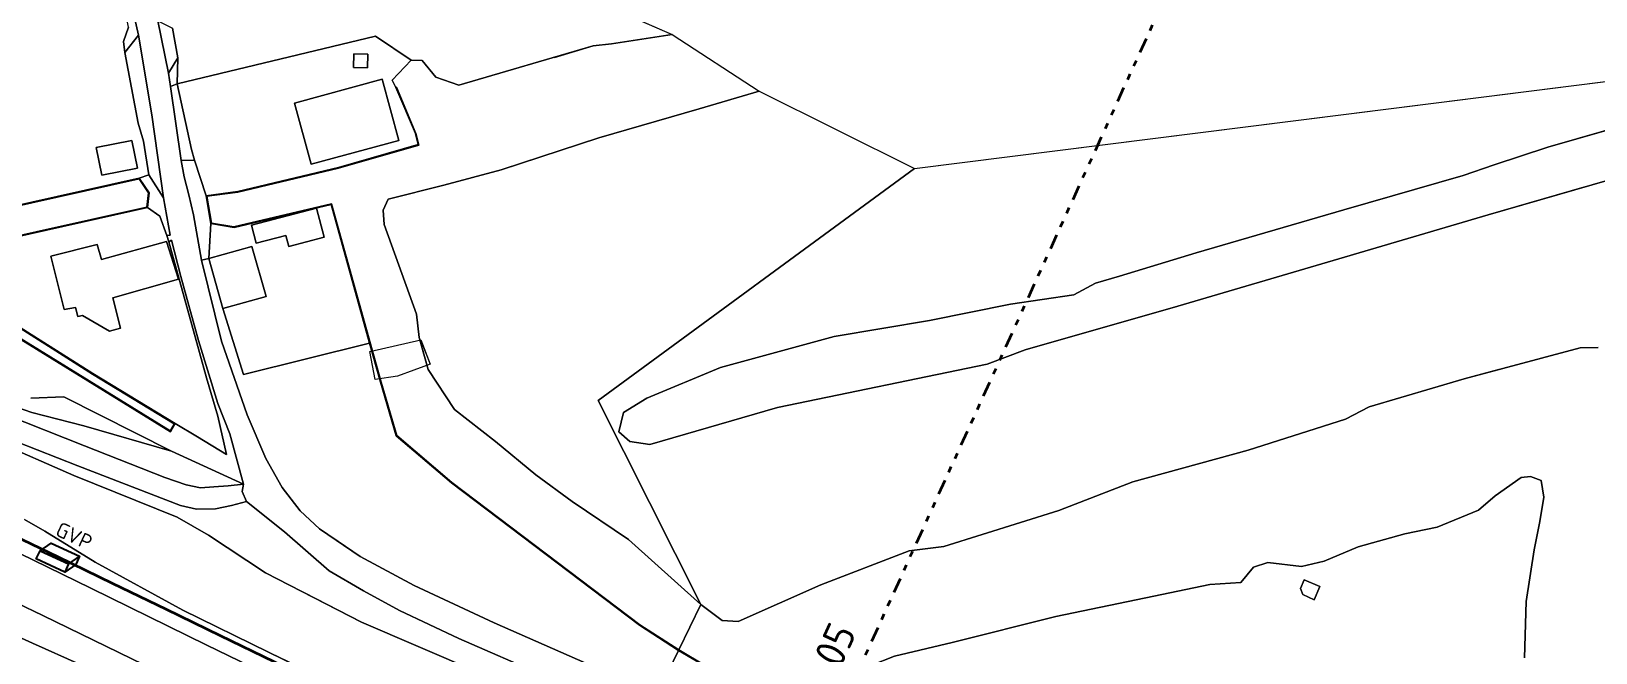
# Model space of a CAD drawing. Header units: metres. Extents: x 112942 to 118371, y 496117 to 499046.
# Drawn here: x 113506.1 to 113767.1, y 498535.3 to 498639 of the extents above; entities that cross this region are included whole.
import ezdxf
from ezdxf.enums import TextEntityAlignment as Align

# ---------------------------------------------------------------- set-up
doc = ezdxf.new("R2010")
doc.units = ezdxf.units.M
doc.linetypes.add('AL-TEKENBLADGRENS', pattern=[11.5, 2.5, -1.5, 1, -1.5, 1, -1.5, 2.5])
for name, color, linetype, lineweight in [('B-WE-OG-TOPOKAART-G', 7, 'Continuous', 18), ('N-WE-KL-DATA-T18', 1, 'Continuous', 18), ('N-WE-KL-DATA-T25', 7, 'Continuous', 25), ('N-WE-KL-DATA_GLASVEZEL-G', 90, 'KL-GLASVEZEL-N', 35), ('N-WE-KL-DATA_GLASVEZEL_KAST_PUTKAST-S', 90, 'Continuous', 25), ('X-XX-AL-TEKENBLADGRENS-G', 7, 'AL-TEKENBLADGRENS', 35), ('X-XX-AL-TEKENBLADGRENS-T50', 130, 'Continuous', 50)]:
    doc.layers.add(name, color=color, linetype=linetype, lineweight=lineweight)
doc.styles.add('NLCS-ISO', font='NLCS-ISO.ttf')
doc.styles.add('NLCS-ISO-T50', font='NLCS-ISO.ttf', dxfattribs={"height": 5})
doc.linetypes.add('KL-GLASVEZEL-N', pattern='A,4,-1,[101,NLCS.SHX,S=0.5,R=0,X=0,Y=0],-1,4,-1,["G",Standard,S=1,R=0,X=-0.25,Y=-0.5],-1.5', length=12.5)

# ---------------------------------------------------------------- blocks, each defined once
blk = doc.blocks.new('SKL-DATA_GLASVEZEL_GLASVEZELKABELPUT_RECHTHOEKIG')
at = {"color": 0, "linetype": 'ByBlock'}
for points in [[(-3.2, -0.97), (-2.07, 0.97), (3.18, 0.97), (2.05, -0.97)], [(3.18, 0.97), (3.18, -0.53), (2.05, -2.47)], [(-3.2, -0.97), (2.05, -0.97), (2.05, -2.47), (-3.2, -2.47), (-3.2, -0.97)]]:
    blk.add_lwpolyline(points, dxfattribs=at)
at = {"layer": 'N-WE-KL-DATA-T18', "linetype": 'ByBlock', "style": 'NLCS-ISO', "flags": 1}
for tag, p in [('OMSCHRIJVING_LEGENDA', (-0.01, -8.43)), ('LOCATIE', (-0.01, -12.22)), ('TYPE_HANDHOLE', (-0.01, -16)), ('TYPE_GCO', (-0.01, -19.78)), ('BPS-CODERING', (-0.01, -23.57)), ('POSITIE_X', (-0.01, -27.35)), ('POSITIE_Y', (-0.01, -31.14)), ('OVERIGE_OPMERKING(EN)_1', (-0.01, -34.92)), ('OVERIGE_OPMERKING(EN)_2', (-0.01, -38.71))]:
    blk.add_attdef(tag, p, '', height=1.8, dxfattribs=at)
at = {"layer": 'N-WE-KL-DATA-T25', "linetype": 'ByBlock', "style": 'NLCS-ISO'}
blk.add_attdef('TYPE_SYMBOOL', text='', height=2.5, dxfattribs=at).set_placement((15.9, -0.24), align=Align.MIDDLE_CENTER)

msp = doc.modelspace()

# ---------------------------------------------------------------- linework, layer by layer
at = {"layer": 'B-WE-OG-TOPOKAART-G'}
for points, elevation in [([(113559.952, 498635.238), (113562.282, 498635.18), (113562.224, 498632.899), (113559.895, 498632.957), (113559.952, 498635.238)], -0.135), ([(113559.895, 498632.957), (113562.224, 498632.899), (113562.282, 498635.18), (113559.952, 498635.238), (113559.895, 498632.957)], -0.135), ([(113550.066, 498626.993), (113564.685, 498630.976), (113567.466, 498620.767), (113552.848, 498616.783), (113550.066, 498626.993)], -0.314), ([(113550.066, 498626.993), (113552.848, 498616.783), (113567.466, 498620.767), (113564.685, 498630.976), (113550.066, 498626.993)], -0.314), ([(113516.974, 498619.579), (113522.897, 498620.766), (113523.825, 498616.137), (113517.902, 498614.95), (113516.974, 498619.579)], -0.25), ([(113516.974, 498619.579), (113517.902, 498614.95), (113523.825, 498616.137), (113522.897, 498620.766), (113516.974, 498619.579)], -0.25), ([(113542.855, 498606.593), (113553.69, 498609.443), (113554.966, 498604.591), (113549.071, 498603.04), (113548.584, 498604.892), (113543.644, 498603.592), (113542.855, 498606.593)], -0.357), ([(113542.855, 498606.593), (113543.644, 498603.592), (113548.584, 498604.892), (113549.071, 498603.04), (113554.966, 498604.591), (113553.69, 498609.443), (113542.855, 498606.593)], -0.357), ([(113511.591, 498592.542), (113509.398, 498601.474), (113517.108, 498603.401), (113517.852, 498600.875), (113528.707, 498603.886), (113530.702, 498597.606), (113519.744, 498594.519), (113520.991, 498589.412), (113519.187, 498588.955), (113514.673, 498591.532), (113513.92, 498591.367), (113513.488, 498592.903), (113511.591, 498592.542)], -0.256), ([(113528.707, 498603.886), (113517.852, 498600.875), (113517.108, 498603.401), (113509.398, 498601.474), (113511.591, 498592.542), (113513.488, 498592.903), (113513.92, 498591.367), (113514.673, 498591.532), (113519.187, 498588.955), (113520.991, 498589.412), (113519.744, 498594.519), (113530.702, 498597.606), (113528.707, 498603.886)], -0.256), ([(113538.108, 498592.712), (113535.754, 498601.045), (113542.938, 498603.075), (113545.293, 498594.742), (113538.108, 498592.712)], -0.256)]:
    msp.add_lwpolyline(points, close=True, dxfattribs=dict(at, elevation=elevation))
for points in [[(113523.991, 498638.318, -0.372), (113521.741, 498635.444, -0.282), (113521.508, 498637.271, -0.282), (113522.343, 498639.669, -0.349), (113521.219, 498645.179, -0.311), (113518.641, 498654.475, -0.426), (113519.118, 498654.599, -0.481), (113522.273, 498645.987, -0.377), (113523.991, 498638.318, -0.372)], [(113539.28, 498571.809, -0.397), (113537.264, 498576.849, -0.444), (113534.014, 498587.391, -0.262), (113531.092, 498598.056, -0.135), (113529.51, 498604.135, -0.123), (113529.064, 498603.837, -0.149), (113528.731, 498604.883, -0.123), (113529.291, 498604.929, -0.126), (113528.208, 498611.195, -0.132), (113526.25, 498625.007, -0.323), (113523.991, 498638.318, -0.372), (113522.273, 498645.987, -0.377)], [(113596.096, 498645.877, -0.698), (113613.051, 498638.447, -0.781), (113602.913, 498636.875, -0.744), (113599.883, 498636.522, -0.663), (113577.47, 498629.955, -0.663), (113573.614, 498631.315, -0.663), (113571.313, 498634.083, -0.663), (113569.514, 498634.145, -0.663), (113563.53, 498638.131, -0.501), (113530.455, 498630.222, -0.25), (113530.602, 498634.532, -0.265), (113529.712, 498639.519, -0.343)], [(113522.343, 498639.669, -0.349), (113521.508, 498637.271, -0.282), (113521.741, 498635.444, -0.282), (113523.975, 498623.66, -0.302), (113524.836, 498620.616, -0.297), (113525.749, 498614.998, -0.297), (113524.147, 498614.477, -0.496), (113492.486, 498607.413, -0.507), (113488.781, 498608.863, -0.536), (113485.374, 498611.231, -0.522), (113477.464, 498620.947, -0.461), (113474.36, 498625.213, -0.461), (113474.184, 498625.411, -0.461), (113479.748, 498628.222, -0.435), (113479.818, 498632.474, -0.53), (113474.517, 498643.357, -0.53)], [(113598.214, 498644.949, -0.708), (113613.051, 498638.447, -0.781), (113602.913, 498636.875, -0.744), (113599.883, 498636.522, -0.663), (113593.399, 498634.622, -0.663)], [(113415.251, 498641.149, 1.101), (113420.788, 498632.731, 1.08), (113426.673, 498624.414, 1.041), (113433.767, 498616.099, 1.119), (113440.695, 498608.424, 1.112), (113448.608, 498600.976, 1.129), (113456.405, 498594.959, 1.126), (113464.36, 498588.904, 1.186), (113472.674, 498583.672, 1.114), (113481.442, 498579.041, 1.023), (113491.029, 498574.344, 0.922), (113500.016, 498570.658, 0.752), (113513.255, 498564.831, 0.365), (113530.476, 498557.889, -0.16)], [(113527.218, 498640.7, -0.377), (113529.02, 498631.966, -0.334), (113529.338, 498629.778, -0.326), (113531.135, 498617.408, -0.282), (113531.65, 498614.697, -0.285), (113532.425, 498611.683, -0.175), (113533.187, 498608.324, -0.219), (113534.549, 498600.758, -0.23), (113537.852, 498587.257, -0.34), (113542.165, 498574.966, -0.447), (113545.262, 498567.683, -0.34), (113548.01, 498562.846, -0.263), (113550.979, 498558.935, -0.14), (113554.198, 498555.954, -0.073), (113561.02, 498551.352, -0.027), (113569.995, 498546.47, 0.047), (113583.37, 498540.288, 0.02), (113597.256, 498534.154, 0.057)], [(113529.02, 498631.966, -0.334), (113527.218, 498640.7, -0.377), (113529.712, 498639.519, -0.343), (113530.602, 498634.532, -0.265), (113529.02, 498631.966, -0.334)], [(113390.727, 498639.575, 6.433), (113396.051, 498629.823, 6.553), (113402.409, 498619.798, 6.679), (113410.027, 498609.422, 6.733), (113421.353, 498596.347, 6.799), (113430.087, 498587.789, 6.831), (113441.366, 498578.21, 6.816), (113453.049, 498570.015, 6.863), (113466.232, 498562.32, 6.823), (113486.027, 498552.073, 6.873), (113508.033, 498541.502, 6.85), (113539.708, 498526.1, 6.834), (113561.814, 498514.994, 6.824), (113560.788, 498512.569, 6.872), (113538.114, 498522.62, 6.859), (113506.321, 498536.875, 6.86), (113483.984, 498546.972, 6.809), (113450.459, 498562.031, 6.821), (113407.192, 498581.486, 6.916), (113386.813, 498590.549, 7.018), (113364.243, 498600.941, 7.163)], [(113695.218, 498463.039, 6.608), (113681.896, 498469.017, 6.595), (113660.164, 498478.739, 6.6), (113638.129, 498488.749, 6.618), (113616.036, 498498.759, 6.59), (113594.329, 498508.658, 6.606), (113574.407, 498517.733, 6.592), (113562.4, 498523.488, 6.575), (113535.413, 498536.554, 6.625), (113516.045, 498546.041, 6.643), (113496.972, 498555.337, 6.619), (113483.601, 498561.898, 6.576), (113475.521, 498566.192, 6.49), (113468.399, 498570.259, 6.459), (113456.685, 498577.522, 6.387), (113447.612, 498583.593, 6.428), (113437.92, 498591.481, 6.42), (113430.908, 498597.979, 6.385), (113423.855, 498605.209, 6.363), (113418.577, 498611.326, 6.329), (113413.218, 498618.205, 6.29), (113408.891, 498624.27, 6.224), (113403.788, 498632.269, 6.148), (113399.306, 498640.251, 6.054)], [(113525.749, 498614.998, -0.297), (113524.836, 498620.616, -0.297), (113523.975, 498623.66, -0.302), (113521.741, 498635.444, -0.282), (113523.991, 498638.318, -0.372), (113526.25, 498625.007, -0.323), (113528.208, 498611.195, -0.132), (113525.749, 498614.998, -0.297)], [(113563.53, 498638.131, -0.501), (113569.514, 498634.145, -0.663), (113566.321, 498630.83, -0.579), (113566.962, 498629.608, -0.501), (113570.209, 498621.893, -0.501), (113570.67, 498620.056, -0.501), (113557.353, 498616.254, -0.516), (113540.571, 498612.223, -0.435), (113535.324, 498611.518, -0.282), (113533.342, 498617.46, -0.224), (113532.835, 498619.273, -0.224), (113530.455, 498630.222, -0.25), (113563.53, 498638.131, -0.501)], [(113614.172, 498535.731, -1.1), (113607.652, 498539.943, -0.934), (113576.266, 498563.678, -0.934), (113567.095, 498571.533, -0.934), (113564.479, 498580.437, -0.934), (113556.238, 498610.183, -0.934), (113539.947, 498606.329, -0.934), (113536.181, 498606.961, -0.934), (113535.44, 498611.433, -0.934), (113540.589, 498612.125, -0.934), (113557.378, 498616.157, -0.934), (113570.79, 498619.986, -0.934), (113570.304, 498621.925, -0.934), (113567.054, 498629.647, -0.934), (113566.962, 498629.608, -0.501), (113566.321, 498630.83, -0.579), (113569.514, 498634.145, -0.663), (113571.313, 498634.083, -0.663), (113573.614, 498631.315, -0.663), (113577.47, 498629.955, -0.663), (113599.883, 498636.522, -0.663), (113602.913, 498636.875, -0.744), (113613.051, 498638.447, -0.781), (113627.573, 498628.988, -0.744), (113617.563, 498626.054, -0.744), (113600.823, 498621.214, -0.729), (113584.51, 498615.856, -0.689), (113574.94, 498613.304, -0.461), (113565.673, 498610.956, -0.395), (113564.854, 498609.124, -0.395), (113565.016, 498606.757, -0.395), (113570.409, 498591.772, -0.484), (113570.843, 498587.874, -0.47), (113572.349, 498582.525, -0.608), (113576.758, 498575.882, -0.651), (113583.596, 498570.531, -0.703), (113590.277, 498564.962, -0.75), (113596.384, 498560.519, -0.677), (113605.741, 498554.184, -0.721), (113617.822, 498543.301, -0.749), (113614.172, 498535.731, -1.1)], [(113593.399, 498634.622, -0.663), (113599.883, 498636.522, -0.663), (113602.913, 498636.875, -0.744), (113613.051, 498638.447, -0.781), (113627.573, 498628.988, -0.744), (113617.563, 498626.054, -0.744), (113600.823, 498621.214, -0.729), (113584.673, 498615.91, -0.689)], [(113529.338, 498629.778, -0.326), (113529.02, 498631.966, -0.334), (113530.602, 498634.532, -0.265), (113530.455, 498630.222, -0.25), (113529.338, 498629.778, -0.326)], [(113531.135, 498617.408, -0.282), (113529.338, 498629.778, -0.326), (113530.455, 498630.222, -0.25), (113532.835, 498619.273, -0.224), (113533.342, 498617.46, -0.224), (113531.135, 498617.408, -0.282)], [(113617.822, 498543.301, -0.749), (113600.691, 498577.358, -0.893), (113653.475, 498616.06, -0.839), (113777.563, 498631.72, -1.044)], [(113617.822, 498543.301, -0.749), (113600.691, 498577.358, -0.893), (113653.475, 498616.06, -0.839), (113773.645, 498631.225, -1.038)], [(113614.121, 498535.645, -0.778), (113607.594, 498539.862, -0.631), (113576.204, 498563.6, -0.683), (113567.007, 498571.476, -0.588), (113564.383, 498580.409, -0.582), (113562.577, 498586.93, -0.573), (113556.167, 498610.064, -0.539), (113539.95, 498606.227, -0.372), (113536.094, 498606.874, -0.282), (113535.324, 498611.518, -0.282), (113540.571, 498612.223, -0.435), (113557.353, 498616.254, -0.516), (113570.67, 498620.056, -0.501), (113570.209, 498621.893, -0.501), (113566.962, 498629.608, -0.501), (113567.054, 498629.647, -0.934), (113570.304, 498621.925, -0.934), (113570.79, 498619.986, -0.934), (113557.378, 498616.157, -0.934), (113540.589, 498612.125, -0.934), (113535.44, 498611.433, -0.934), (113536.181, 498606.961, -0.934), (113539.947, 498606.329, -0.934), (113556.238, 498610.183, -0.934), (113564.479, 498580.437, -0.934), (113567.095, 498571.533, -0.934), (113576.266, 498563.678, -0.934), (113607.652, 498539.943, -0.934), (113614.172, 498535.731, -1.1), (113614.121, 498535.645, -0.778)], [(113617.822, 498543.301, -0.749), (113605.741, 498554.184, -0.721), (113596.384, 498560.519, -0.677), (113590.277, 498564.962, -0.75), (113583.596, 498570.531, -0.703), (113576.758, 498575.882, -0.651), (113572.349, 498582.525, -0.608), (113570.843, 498587.874, -0.47), (113570.409, 498591.772, -0.484), (113565.016, 498606.757, -0.395), (113564.854, 498609.124, -0.395), (113565.673, 498610.956, -0.395), (113574.94, 498613.304, -0.461), (113584.51, 498615.856, -0.689), (113600.823, 498621.214, -0.729), (113617.563, 498626.054, -0.744), (113627.573, 498628.988, -0.744), (113653.475, 498616.06, -0.839), (113600.691, 498577.358, -0.893), (113617.822, 498543.301, -0.749)], [(113584.673, 498615.91, -0.689), (113600.823, 498621.214, -0.729), (113617.563, 498626.054, -0.744), (113627.573, 498628.988, -0.744), (113653.475, 498616.06, -0.839), (113600.691, 498577.358, -0.893), (113617.822, 498543.301, -0.749)], [(113773.251, 498623.682, -1.052), (113759.122, 498619.641, -1.041), (113750.147, 498616.689, -1.047), (113744.968, 498614.895, -1.078), (113725.065, 498609.152, -1.101), (113700.432, 498602.004, -1.101), (113687.673, 498598.119, -1.142), (113683.634, 498596.967, -1.185), (113680.048, 498595.007, -1.185), (113669.483, 498593.457, -1.191), (113655.945, 498590.728, -1.197), (113640.056, 498588.069, -1.136), (113621.13, 498582.845, -1.047), (113608.799, 498577.763, -1.047), (113604.898, 498575.351, -1.047), (113604.145, 498572.15, -1.047), (113605.961, 498570.512, -1.047), (113609.296, 498570.047, -1.047), (113630.586, 498576.179, -1.075), (113665.561, 498583.431, -1.087), (113671.921, 498585.804, -1.07), (113697.412, 498593.125, -1.073), (113723.297, 498600.703, -1.041), (113749.179, 498608.336, -1.018), (113775.192, 498615.842, -1.041)], [(113775.192, 498615.842, -1.041), (113749.179, 498608.336, -1.018), (113723.297, 498600.703, -1.041), (113697.412, 498593.125, -1.073), (113671.921, 498585.804, -1.07), (113665.561, 498583.431, -1.087), (113630.586, 498576.179, -1.075), (113609.296, 498570.047, -1.047), (113605.961, 498570.512, -1.047), (113604.145, 498572.15, -1.047), (113604.898, 498575.351, -1.047), (113608.799, 498577.763, -1.047), (113621.13, 498582.845, -1.047), (113640.056, 498588.069, -1.136), (113655.945, 498590.728, -1.197), (113669.483, 498593.457, -1.191), (113680.048, 498595.007, -1.185), (113683.634, 498596.967, -1.185), (113687.673, 498598.119, -1.142), (113700.432, 498602.004, -1.101), (113725.065, 498609.152, -1.101), (113744.968, 498614.895, -1.078), (113750.147, 498616.689, -1.047), (113759.122, 498619.641, -1.041), (113773.251, 498623.682, -1.052)], [(113769.646, 498622.651, -1.049), (113759.122, 498619.641, -1.041), (113750.147, 498616.689, -1.047), (113744.968, 498614.895, -1.078), (113725.065, 498609.152, -1.101), (113700.432, 498602.004, -1.101), (113687.673, 498598.119, -1.142), (113683.634, 498596.967, -1.185), (113680.048, 498595.007, -1.185), (113669.483, 498593.457, -1.191), (113655.945, 498590.728, -1.197), (113640.056, 498588.069, -1.136), (113621.13, 498582.845, -1.047), (113608.799, 498577.763, -1.047), (113604.898, 498575.351, -1.047), (113604.145, 498572.15, -1.047), (113605.961, 498570.512, -1.047), (113609.296, 498570.047, -1.047), (113630.586, 498576.179, -1.075), (113665.561, 498583.431, -1.087), (113671.921, 498585.804, -1.07), (113697.412, 498593.125, -1.073), (113723.297, 498600.703, -1.041), (113749.179, 498608.336, -1.018), (113765.115, 498612.934, -1.032)], [(113765.115, 498612.934, -1.032), (113749.179, 498608.336, -1.018), (113723.297, 498600.703, -1.041), (113697.412, 498593.125, -1.073), (113671.921, 498585.804, -1.07), (113665.561, 498583.431, -1.087), (113630.586, 498576.179, -1.075), (113609.296, 498570.047, -1.047), (113605.961, 498570.512, -1.047), (113604.145, 498572.15, -1.047), (113604.898, 498575.351, -1.047), (113608.799, 498577.763, -1.047), (113621.13, 498582.845, -1.047), (113640.056, 498588.069, -1.136), (113655.945, 498590.728, -1.197), (113669.483, 498593.457, -1.191), (113680.048, 498595.007, -1.185), (113683.634, 498596.967, -1.185), (113687.673, 498598.119, -1.142), (113700.432, 498602.004, -1.101), (113725.065, 498609.152, -1.101), (113744.968, 498614.895, -1.078), (113750.147, 498616.689, -1.047), (113759.122, 498619.641, -1.041), (113769.646, 498622.651, -1.049)], [(113535.324, 498611.518, -0.282), (113536.094, 498606.874, -0.282), (113535.754, 498601.045, -0.256), (113534.549, 498600.758, -0.23), (113533.187, 498608.324, -0.219), (113532.425, 498611.683, -0.175), (113531.65, 498614.697, -0.285), (113531.135, 498617.408, -0.282), (113533.342, 498617.46, -0.224), (113535.324, 498611.518, -0.282)], [(113497.672, 498603.432, -0.882), (113525.419, 498609.652, -0.882), (113525.67, 498612.016, -0.882), (113524.102, 498614.365, -0.882), (113492.478, 498607.309, -0.882)], [(113492.478, 498607.309, -0.882), (113524.102, 498614.365, -0.882), (113525.67, 498612.016, -0.882), (113525.419, 498609.652, -0.882), (113497.672, 498603.432, -0.882)], [(113492.486, 498607.413, -0.507), (113524.147, 498614.477, -0.496), (113525.774, 498612.042, -0.496), (113525.511, 498609.57, -0.496), (113497.726, 498603.342, -0.565)], [(113525.749, 498614.998, -0.297), (113528.208, 498611.195, -0.132), (113529.291, 498604.929, -0.126), (113528.731, 498604.883, -0.123), (113527.597, 498608.127, -0.262), (113525.511, 498609.57, -0.496), (113525.774, 498612.042, -0.496), (113524.147, 498614.477, -0.496), (113525.749, 498614.998, -0.297)], [(113528.731, 498604.883, -0.123), (113529.064, 498603.837, -0.149), (113534.188, 498585.379, -0.51), (113535.377, 498581.137, -0.533), (113537.265, 498574.742, -0.453), (113538.709, 498568.354, -0.311), (113533.868, 498571.279, -0.557), (113530.122, 498573.515, -0.565), (113516.378, 498581.855, -0.565), (113500, 498592.208, -0.565), (113496.328, 498597.422, -0.565), (113495.818, 498601.133, -0.565), (113497.726, 498603.342, -0.565), (113525.511, 498609.57, -0.496), (113527.597, 498608.127, -0.262), (113528.731, 498604.883, -0.123)], [(113556.167, 498610.064, -0.539), (113562.577, 498586.93, -0.573), (113541.538, 498581.715, -0.406), (113538.108, 498592.712, -0.256), (113545.293, 498594.742, -0.256), (113542.938, 498603.075, -0.256), (113535.754, 498601.045, -0.256), (113536.094, 498606.874, -0.282), (113539.95, 498606.227, -0.372), (113556.167, 498610.064, -0.539)], [(113498.364, 498591.225, -0.602), (113529.353, 498572.159, -0.608), (113530.122, 498573.515, -0.565), (113533.868, 498571.279, -0.557), (113538.709, 498568.354, -0.311), (113537.265, 498574.742, -0.453), (113535.377, 498581.137, -0.533), (113534.188, 498585.379, -0.51), (113529.064, 498603.837, -0.149), (113529.51, 498604.135, -0.123), (113531.092, 498598.056, -0.135), (113534.014, 498587.391, -0.262), (113537.264, 498576.849, -0.444), (113539.28, 498571.809, -0.397), (113541.536, 498563.422, -0.209), (113529.508, 498568.915, -0.471), (113511.56, 498577.98, -0.449), (113506.064, 498577.755, -0.24)], [(113364.243, 498600.941, 7.163), (113386.813, 498590.549, 7.018), (113407.192, 498581.486, 6.916), (113450.459, 498562.031, 6.821), (113483.984, 498546.972, 6.809), (113506.321, 498536.875, 6.86), (113538.114, 498522.62, 6.859), (113560.788, 498512.569, 6.872)], [(113610.532, 498528.294, 0.126), (113597.256, 498534.154, 0.057), (113583.37, 498540.288, 0.02), (113569.995, 498546.47, 0.047), (113561.02, 498551.352, -0.027), (113554.198, 498555.954, -0.073), (113550.979, 498558.935, -0.14), (113548.01, 498562.846, -0.263), (113545.262, 498567.683, -0.34), (113542.165, 498574.966, -0.447), (113537.852, 498587.257, -0.34), (113534.549, 498600.758, -0.23), (113535.754, 498601.045, -0.256), (113538.108, 498592.712, -0.256), (113541.538, 498581.715, -0.406), (113562.577, 498586.93, -0.573), (113564.383, 498580.409, -0.582), (113567.007, 498571.476, -0.588), (113576.204, 498563.6, -0.683), (113607.594, 498539.862, -0.631), (113614.121, 498535.645, -0.778), (113610.532, 498528.294, 0.126)], [(113500, 498592.208, -0.565), (113516.378, 498581.855, -0.565), (113530.122, 498573.515, -0.565), (113529.353, 498572.159, -0.608), (113498.364, 498591.225, -0.602)], [(113498.421, 498591.308, -0.882), (113529.317, 498572.299, -0.882), (113529.987, 498573.479, -0.882), (113516.326, 498581.77, -0.882), (113499.93, 498592.134, -0.882)], [(113499.93, 498592.134, -0.882), (113516.326, 498581.77, -0.882), (113529.987, 498573.479, -0.882), (113529.317, 498572.299, -0.882), (113498.421, 498591.308, -0.882)], [(113562.632, 498585.56, -0.56), (113571.096, 498587.485, -0.5), (113572.67, 498583.432, -0.5), (113567.241, 498581.437, -0.477), (113563.524, 498580.858, -0.527), (113562.632, 498585.56, -0.56)], [(113571.243, 498587.108, -0.5), (113572.67, 498583.432, -0.5), (113568.879, 498582.039, -0.484)], [(113617.822, 498543.301, -0.749), (113605.741, 498554.184, -0.721), (113596.384, 498560.519, -0.677), (113590.277, 498564.962, -0.75), (113583.596, 498570.531, -0.703), (113576.758, 498575.882, -0.651), (113572.349, 498582.525, -0.608), (113571.128, 498586.862, -0.496)], [(113571.128, 498586.862, -0.496), (113572.349, 498582.525, -0.608), (113576.758, 498575.882, -0.651), (113583.596, 498570.531, -0.703), (113590.277, 498564.962, -0.75), (113596.384, 498560.519, -0.677), (113605.741, 498554.184, -0.721), (113617.822, 498543.301, -0.749), (113614.172, 498535.731, -1.1)], [(113618.724, 498533.046, -1.1), (113614.172, 498535.731, -1.1), (113617.822, 498543.301, -0.749), (113621.4, 498540.643, -0.778), (113624.047, 498540.502, -0.778), (113637.823, 498546.629, -0.787), (113652.586, 498552.263, -0.764), (113658.365, 498552.976, -0.807), (113677.526, 498559.034, -0.792), (113689.9, 498563.769, -0.792), (113709.127, 498569.091, -0.778), (113725.38, 498574.273, -0.769), (113729.321, 498576.322, -0.766), (113745.176, 498580.968, -0.766), (113764.521, 498586.161, -0.836), (113767.536, 498586.206, -0.81)], [(113767.536, 498586.206, -0.81), (113764.521, 498586.161, -0.836), (113745.176, 498580.968, -0.766), (113729.321, 498576.322, -0.766), (113725.38, 498574.273, -0.769), (113709.127, 498569.091, -0.778), (113689.9, 498563.769, -0.792), (113677.526, 498559.034, -0.792), (113658.365, 498552.976, -0.807), (113652.586, 498552.263, -0.764), (113637.823, 498546.629, -0.787), (113624.047, 498540.502, -0.778), (113621.4, 498540.643, -0.778), (113617.822, 498543.301, -0.749)], [(113709.164, 498492.947, -1.1), (113687.249, 498502.468, -1.1), (113664.655, 498512.317, -1.1), (113647.81, 498519.887, -1.1), (113625.961, 498529.543, -1.1), (113618.724, 498533.046, -1.1), (113614.172, 498535.731, -1.1), (113617.822, 498543.301, -0.749), (113621.4, 498540.643, -0.778), (113624.047, 498540.502, -0.778), (113637.823, 498546.629, -0.787), (113652.586, 498552.263, -0.764), (113658.365, 498552.976, -0.807), (113677.526, 498559.034, -0.792), (113689.9, 498563.769, -0.792), (113709.127, 498569.091, -0.778), (113725.38, 498574.273, -0.769), (113729.321, 498576.322, -0.766), (113745.176, 498580.968, -0.766), (113750.929, 498582.512, -0.787)], [(113750.929, 498582.512, -0.787), (113745.176, 498580.968, -0.766), (113729.321, 498576.322, -0.766), (113725.38, 498574.273, -0.769), (113709.127, 498569.091, -0.778), (113689.9, 498563.769, -0.792), (113677.526, 498559.034, -0.792), (113658.365, 498552.976, -0.807), (113652.586, 498552.263, -0.764), (113637.823, 498546.629, -0.787), (113624.047, 498540.502, -0.778), (113621.4, 498540.643, -0.778), (113617.822, 498543.301, -0.749)], [(113506.064, 498577.755, -0.24), (113511.56, 498577.98, -0.449), (113529.508, 498568.915, -0.471), (113514.9, 498573.159, 0.099), (113506.213, 498575.364, 0.375), (113502.395, 498576.675, 0.462)], [(113502.395, 498576.675, 0.462), (113506.213, 498575.364, 0.375), (113514.9, 498573.159, 0.099), (113529.508, 498568.915, -0.471), (113541.536, 498563.422, -0.209), (113538.984, 498563.145, -0.243), (113536.57, 498562.97, -0.455), (113534.384, 498562.775, -0.407), (113531.946, 498563.268, -0.372), (113528.397, 498564.521, -0.327), (113515.029, 498569.78, 0.133), (113501.829, 498575.028, 0.606)], [(113565.827, 498575.494, -0.585), (113567.007, 498571.476, -0.588), (113576.204, 498563.6, -0.683), (113607.594, 498539.862, -0.631), (113614.121, 498535.645, -0.778), (113610.532, 498528.294, 0.126)], [(113614.121, 498535.645, -0.778), (113607.594, 498539.862, -0.631), (113576.204, 498563.6, -0.683), (113567.007, 498571.476, -0.588), (113565.827, 498575.494, -0.585)], [(113565.891, 498575.631, -0.934), (113567.095, 498571.533, -0.934), (113576.266, 498563.678, -0.934), (113607.652, 498539.943, -0.934), (113614.172, 498535.731, -1.1), (113614.121, 498535.645, -0.778)], [(113614.172, 498535.731, -1.1), (113607.652, 498539.943, -0.934), (113576.266, 498563.678, -0.934), (113567.095, 498571.533, -0.934), (113565.891, 498575.631, -0.934)], [(113501.829, 498575.028, 0.606), (113515.029, 498569.78, 0.133), (113528.397, 498564.521, -0.327), (113531.946, 498563.268, -0.372), (113534.384, 498562.775, -0.407), (113536.57, 498562.97, -0.455), (113538.984, 498563.145, -0.243), (113541.536, 498563.422, -0.209), (113541.293, 498562.163, -0.208), (113542.028, 498560.499, -0.156), (113539.553, 498559.867, -0.423), (113536.877, 498559.262, -0.383), (113533.7, 498559.218, -0.368), (113531.05, 498559.826, -0.349), (113513.919, 498566.461, 0.218), (113500.296, 498571.818, 0.703)], [(113500.296, 498571.818, 0.703), (113513.919, 498566.461, 0.218), (113531.05, 498559.826, -0.349), (113533.7, 498559.218, -0.368), (113536.877, 498559.262, -0.383), (113539.553, 498559.867, -0.423), (113542.028, 498560.499, -0.156), (113548.365, 498555.441, -0.097), (113555.818, 498548.959, 0.05), (113561.556, 498545.63, 0.157), (113567.569, 498542.302, 0.187), (113577.481, 498537.656, 0.183), (113591.717, 498531.405, 0.203), (113608.43, 498523.996, 0.281), (113606.758, 498520.58, 0.233), (113580.5, 498532.065, 0.21), (113561.209, 498540.386, 0.277), (113545.185, 498548.593, 0.237), (113535.681, 498554.906, -0.043), (113530.476, 498557.889, -0.16), (113513.255, 498564.831, 0.365), (113500.016, 498570.658, 0.752)], [(113591.717, 498531.405, 0.203), (113577.481, 498537.656, 0.183), (113567.569, 498542.302, 0.187), (113561.556, 498545.63, 0.157), (113555.818, 498548.959, 0.05), (113548.365, 498555.441, -0.097), (113542.028, 498560.499, -0.156), (113541.293, 498562.163, -0.208), (113541.536, 498563.422, -0.209), (113539.28, 498571.809, -0.397)], [(113650.121, 498534.727, -0.602), (113659.733, 498536.957, -0.671), (113677.05, 498541.345, -0.665), (113693.394, 498544.729, -0.683), (113702.706, 498546.677, -0.717), (113707.877, 498546.993, -0.769), (113709.989, 498549.561, -0.778), (113712.432, 498550.342, -0.778), (113718.043, 498549.639, -0.749), (113721.823, 498550.551, -0.778), (113727.473, 498552.924, -0.752), (113735.271, 498555.121, -0.781), (113740.626, 498556.24, -0.778), (113747.525, 498559.07, -0.778), (113750.314, 498561.477, -0.636), (113754.684, 498564.515, -0.602), (113756.242, 498564.669, -0.602), (113757.99, 498564.023, -0.602), (113758.43, 498561.248, -0.602), (113757.77, 498557.173, -0.654), (113756.82, 498552.419, -0.764)], [(113755.205, 498534.425, -0.815), (113755.473, 498543.825, -0.844), (113756.82, 498552.419, -0.764), (113757.77, 498557.173, -0.654), (113758.43, 498561.248, -0.602), (113757.99, 498564.023, -0.602), (113756.242, 498564.669, -0.602), (113754.684, 498564.515, -0.602), (113750.314, 498561.477, -0.636), (113747.525, 498559.07, -0.778), (113740.626, 498556.24, -0.778), (113735.271, 498555.121, -0.781), (113727.473, 498552.924, -0.752), (113721.823, 498550.551, -0.778)], [(113530.476, 498557.889, -0.16), (113535.681, 498554.906, -0.043), (113545.185, 498548.593, 0.237), (113561.209, 498540.386, 0.277), (113580.5, 498532.065, 0.21), (113606.758, 498520.58, 0.233), (113600.822, 498508.448, 6.662), (113585.231, 498516.609, 6.027), (113570.999, 498523.097, 6.052), (113559.613, 498528.554, 6.024), (113545.723, 498535.389, 6.03), (113531.42, 498542.383, 6.037), (113516.784, 498550.375, 5.979), (113508.42, 498555.537, 5.832), (113504.993, 498557.511, 5.778)], [(113504.993, 498557.511, 5.778), (113508.42, 498555.537, 5.832), (113516.784, 498550.375, 5.979), (113531.42, 498542.383, 6.037), (113545.723, 498535.389, 6.03), (113559.613, 498528.554, 6.024), (113570.999, 498523.097, 6.052), (113585.231, 498516.609, 6.027), (113600.822, 498508.448, 6.662), (113601.159, 498508.292, 6.672), (113602.084, 498508.507, 6.636), (113602.683, 498508.488, 6.612), (113605.653, 498507.106, 6.603), (113606.49, 498506.182, 6.624), (113621.648, 498499.594, 6.444), (113640.825, 498491.516, 6.448), (113657.894, 498483.977, 6.253), (113676.365, 498476.296, 6.181), (113681.815, 498474.03, 6.16), (113697.32, 498467.547, 6.141)], [(113496.972, 498555.337, 6.619), (113516.045, 498546.041, 6.643), (113535.413, 498536.554, 6.625), (113562.4, 498523.488, 6.575), (113561.814, 498514.994, 6.824), (113539.708, 498526.1, 6.834), (113508.033, 498541.502, 6.85), (113486.027, 498552.073, 6.873)], [(113556.113, 498554.662, -0.06), (113561.02, 498551.352, -0.027), (113569.995, 498546.47, 0.047), (113583.37, 498540.288, 0.02), (113597.256, 498534.154, 0.057), (113610.532, 498528.294, 0.126), (113608.43, 498523.996, 0.281), (113591.717, 498531.405, 0.203), (113577.481, 498537.656, 0.183), (113567.569, 498542.302, 0.187), (113561.556, 498545.63, 0.157), (113555.818, 498548.959, 0.05), (113554.136, 498550.422, 0.017)], [(113610.532, 498528.294, 0.126), (113597.256, 498534.154, 0.057), (113583.37, 498540.288, 0.02), (113569.995, 498546.47, 0.047), (113561.02, 498551.352, -0.027), (113556.113, 498554.662, -0.06)], [(113713.594, 498502.446, -0.664), (113704.324, 498506.424, -0.596), (113688.497, 498512.657, -0.622), (113674.19, 498519.04, -0.631), (113660.003, 498524.703, -0.7), (113646.916, 498530.977, -0.616), (113645.573, 498531.944, -0.602), (113646.189, 498533.17, -0.602), (113650.121, 498534.727, -0.602), (113659.733, 498536.957, -0.671), (113677.05, 498541.345, -0.665), (113693.394, 498544.729, -0.683), (113702.706, 498546.677, -0.717), (113707.877, 498546.993, -0.769), (113709.989, 498549.561, -0.778), (113712.432, 498550.342, -0.778), (113718.043, 498549.639, -0.749), (113721.823, 498550.551, -0.778), (113727.473, 498552.924, -0.752), (113735.271, 498555.121, -0.781), (113738.468, 498555.789, -0.779)], [(113738.468, 498555.789, -0.779), (113735.271, 498555.121, -0.781), (113727.473, 498552.924, -0.752), (113721.823, 498550.551, -0.778)], [(113756.82, 498552.419, -0.764), (113755.473, 498543.825, -0.844), (113755.205, 498534.425, -0.815)], [(113554.136, 498550.422, 0.017), (113555.818, 498548.959, 0.05), (113561.556, 498545.63, 0.157), (113567.569, 498542.302, 0.187), (113577.481, 498537.656, 0.183), (113591.717, 498531.405, 0.203), (113608.43, 498523.996, 0.281), (113606.758, 498520.58, 0.233), (113580.5, 498532.065, 0.21), (113561.209, 498540.386, 0.277), (113551.722, 498545.245, 0.253)], [(113721.823, 498550.551, -0.778), (113718.043, 498549.639, -0.749), (113712.432, 498550.342, -0.778), (113709.989, 498549.561, -0.778), (113707.877, 498546.993, -0.769), (113702.706, 498546.677, -0.717), (113693.394, 498544.729, -0.683), (113677.05, 498541.345, -0.665), (113659.733, 498536.957, -0.671), (113650.121, 498534.727, -0.602), (113646.189, 498533.17, -0.602), (113645.573, 498531.944, -0.602), (113646.916, 498530.977, -0.616), (113660.003, 498524.703, -0.7), (113674.19, 498519.04, -0.631), (113688.497, 498512.657, -0.622), (113704.324, 498506.424, -0.596), (113713.594, 498502.446, -0.664)], [(113721.823, 498550.551, -0.778), (113718.043, 498549.639, -0.749), (113712.432, 498550.342, -0.778), (113709.989, 498549.561, -0.778), (113707.877, 498546.993, -0.769), (113702.706, 498546.677, -0.717), (113693.394, 498544.729, -0.683), (113677.05, 498541.345, -0.665), (113659.733, 498536.957, -0.671), (113650.121, 498534.727, -0.602)], [(113718.27, 498544.977, -0.741), (113720.151, 498544.115, -0.75), (113721.097, 498546.306, -0.699), (113718.47, 498547.459, -0.699), (113717.835, 498545.994, -0.699), (113718.27, 498544.977, -0.741)], [(113721.097, 498546.306, -0.699), (113720.151, 498544.115, -0.75), (113718.27, 498544.977, -0.741), (113717.835, 498545.994, -0.699), (113718.47, 498547.459, -0.699), (113721.097, 498546.306, -0.699)], [(113718.27, 498544.977, -0.741), (113720.151, 498544.115, -0.75), (113721.097, 498546.306, -0.699), (113718.47, 498547.459, -0.699), (113717.835, 498545.994, -0.699), (113718.27, 498544.977, -0.741)], [(113721.097, 498546.306, -0.699), (113720.151, 498544.115, -0.75), (113718.27, 498544.977, -0.741), (113717.835, 498545.994, -0.699), (113718.47, 498547.459, -0.699), (113721.097, 498546.306, -0.699)], [(113551.722, 498545.245, 0.253), (113561.209, 498540.386, 0.277), (113580.5, 498532.065, 0.21), (113606.758, 498520.58, 0.233), (113600.822, 498508.448, 6.662), (113585.231, 498516.609, 6.027), (113570.999, 498523.097, 6.052), (113559.613, 498528.554, 6.024), (113546.864, 498534.828, 6.03)], [(113706.363, 498486.939, 0.184), (113703.835, 498488.023, 0.19), (113672.133, 498501.766, 0.203), (113646.128, 498512.773, 0.25), (113622.273, 498523.111, 0.187), (113610.532, 498528.294, 0.126), (113614.121, 498535.645, -0.778), (113618.677, 498532.958, -0.778), (113625.919, 498529.452, -0.778), (113647.769, 498519.796, -0.778), (113664.615, 498512.226, -0.778), (113687.209, 498502.376, -0.778), (113709.122, 498492.856, -0.778)], [(113610.532, 498528.294, 0.126), (113614.121, 498535.645, -0.778), (113618.677, 498532.958, -0.778)], [(113614.121, 498535.645, -0.778), (113614.172, 498535.731, -1.1), (113618.724, 498533.046, -1.1), (113625.961, 498529.543, -1.1), (113647.81, 498519.887, -1.1), (113664.655, 498512.317, -1.1), (113687.249, 498502.468, -1.1), (113709.164, 498492.947, -1.1)], [(113614.121, 498535.645, -0.778), (113614.172, 498535.731, -1.1), (113618.724, 498533.046, -1.1), (113625.961, 498529.543, -1.1), (113647.81, 498519.887, -1.1), (113664.655, 498512.317, -1.1), (113687.249, 498502.468, -1.1), (113709.346, 498492.868, -1.1), (113732.686, 498482.677, -1.1), (113751.776, 498474.357, -1.1), (113761.858, 498469.565, -1.1), (113766.422, 498467.614, -1.1), (113766.388, 498467.52, -0.778), (113761.817, 498469.474, -0.778), (113751.735, 498474.266, -0.778), (113732.646, 498482.585, -0.778), (113709.306, 498492.776, -0.778), (113687.209, 498502.376, -0.778), (113664.615, 498512.226, -0.778), (113647.769, 498519.796, -0.778), (113625.919, 498529.452, -0.778), (113618.677, 498532.958, -0.778), (113614.121, 498535.645, -0.778)], [(113709.122, 498492.856, -0.778), (113687.209, 498502.376, -0.778), (113664.615, 498512.226, -0.778), (113647.769, 498519.796, -0.778), (113625.919, 498529.452, -0.778), (113618.677, 498532.958, -0.778), (113614.121, 498535.645, -0.778)]]:
    msp.add_polyline3d(points, dxfattribs=at)
at = {"layer": 'N-WE-KL-DATA_GLASVEZEL-G', "flags": 128}
msp.add_lwpolyline([(113099.712, 499014.37), (113099.44, 499003.59), (113099.499, 498999.792), (113099.804, 498996.137), (113099.53, 498968.354), (113099.566, 498951.056), (113099.476, 498942.658), (113099.726, 498939.408), (113100.155, 498937.952), (113101.157, 498935.413), (113102.32, 498932.796), (113103.399, 498931.465), (113105.433, 498929.886), (113106.674, 498929.14), (113108.587, 498928.742), (113115.604, 498928.288), (113129.599, 498927.262), (113152.277, 498925.63), (113152.278, 498925.63), (113175.725, 498923.657), (113198.974, 498921.279), (113220.698, 498917.529), (113241.314, 498911.718), (113259.89, 498904.498), (113281.526, 498893.155), (113301.308, 498879.664), (113319.784, 498863.537), (113333.555, 498848.523), (113341.231, 498838.155), (113343.813, 498834.565), (113349.506, 498825.765), (113354.73, 498816.673), (113359.468, 498807.319), (113363.708, 498797.729), (113367.618, 498787.457), (113368.69, 498784.539), (113369.84, 498781.239), (113370.932, 498777.919), (113371.966, 498774.58), (113372.942, 498771.223), (113373.858, 498767.849), (113374.715, 498764.461), (113375.512, 498761.057), (113376.249, 498757.641), (113376.904, 498754.201), (113377.495, 498750.762), (113378.051, 498747.312), (113378.547, 498743.858), (113378.751, 498742.291), (113379.096, 498739.399), (113379.409, 498736.448), (113379.688, 498733.512), (113379.978, 498730.104), (113380.237, 498726.718), (113380.477, 498723.355), (113380.731, 498719.632), (113381.013, 498716.6), (113381.313, 498713.488), (113381.645, 498710.241), (113382.004, 498707.026), (113382.398, 498703.847), (113382.864, 498700.521), (113383.288, 498697.357), (113383.734, 498694.396), (113384.26, 498691.285), (113384.844, 498688.186), (113385.484, 498685.098), (113386.182, 498682.023), (113386.937, 498678.961), (113387.748, 498675.913), (113388.615, 498672.881), (113389.539, 498669.866), (113390.518, 498666.868), (113391.552, 498663.889), (113392.642, 498660.93), (113393.786, 498657.991), (113394.984, 498655.073), (113396.236, 498652.179), (113397.542, 498649.308), (113398.9, 498646.462), (113400.311, 498643.642), (113401.774, 498640.848), (113403.288, 498638.082), (113404.854, 498635.344), (113406.469, 498632.635), (113408.135, 498629.958), (113409.85, 498627.311), (113411.614, 498624.697), (113413.425, 498622.115), (113415.285, 498619.568), (113417.191, 498617.056), (113419.143, 498614.579), (113421.141, 498612.139), (113423.183, 498609.736), (113425.27, 498607.372), (113427.401, 498605.046), (113429.574, 498602.761), (113431.788, 498600.516), (113434.044, 498598.312), (113436.344, 498596.148), (113437.799, 498594.819), (113441.055, 498591.955), (113443.465, 498589.927), (113445.915, 498587.941), (113448.402, 498586.001), (113450.924, 498584.108), (113453.48, 498582.262), (113456.07, 498580.463), (113458.734, 498578.718), (113461.177, 498577.178), (113463.659, 498575.644), (113466.184, 498574.143), (113469.543, 498572.148), (113472.314, 498570.568), (113475.129, 498569.013), (113477.98, 498567.48), (113480.865, 498565.962), (113483.778, 498564.454), (113489.504, 498561.531), (113492.64, 498560.008), (113501.635, 498555.639), (113510.63, 498551.27), (113519.626, 498546.901), (113528.621, 498542.532), (113537.616, 498538.163), (113546.611, 498533.794), (113555.593, 498529.431), (113560.418, 498527.154), (113579.63, 498518.055), (113601.833, 498507.934), (113627.27, 498496.378), (113627.669, 498496.198)], dxfattribs=at)
at = {"layer": 'X-XX-AL-TEKENBLADGRENS-G'}
msp.add_line((113530.725, 498283.284, 10.366), (113701.042, 498657.317, 3.852), dxfattribs=at)
at = {"layer": 'X-XX-AL-TEKENBLADGRENS-G', "flags": 128}
msp.add_lwpolyline([(113530.725, 498283.284), (113701.042, 498657.317)], dxfattribs=at)

# ---------------------------------------------------------------- block references
at = {"layer": 'N-WE-KL-DATA_GLASVEZEL_KAST_PUTKAST-S'}
ref = msp.add_blockref('SKL-DATA_GLASVEZEL_GLASVEZELKABELPUT_RECHTHOEKIG', (113510.902, 498551.829), dxfattribs=dict(at, rotation=335.0000000000011))
ref.add_attrib('TYPE_SYMBOOL', 'GVP', dxfattribs={"layer": 'N-WE-KL-DATA-T25', "linetype": 'ByBlock', "height": 2.5, "rotation": 335, "style": 'NLCS-ISO'}).set_placement((113513.292, 498554.77), align=Align.MIDDLE_CENTER)

# ---------------------------------------------------------------- texts
at = {"layer": 'X-XX-AL-TEKENBLADGRENS-T50', "style": 'NLCS-ISO-T50'}
msp.add_text('SLUIT AAN OP TEK. NR.: A8-GVK-5.0-13-005', height=5, rotation=65.45341, dxfattribs=at).set_placement((113613.995, 498479.181), align=Align.MIDDLE_CENTER)

doc.saveas('drawing.dxf')
